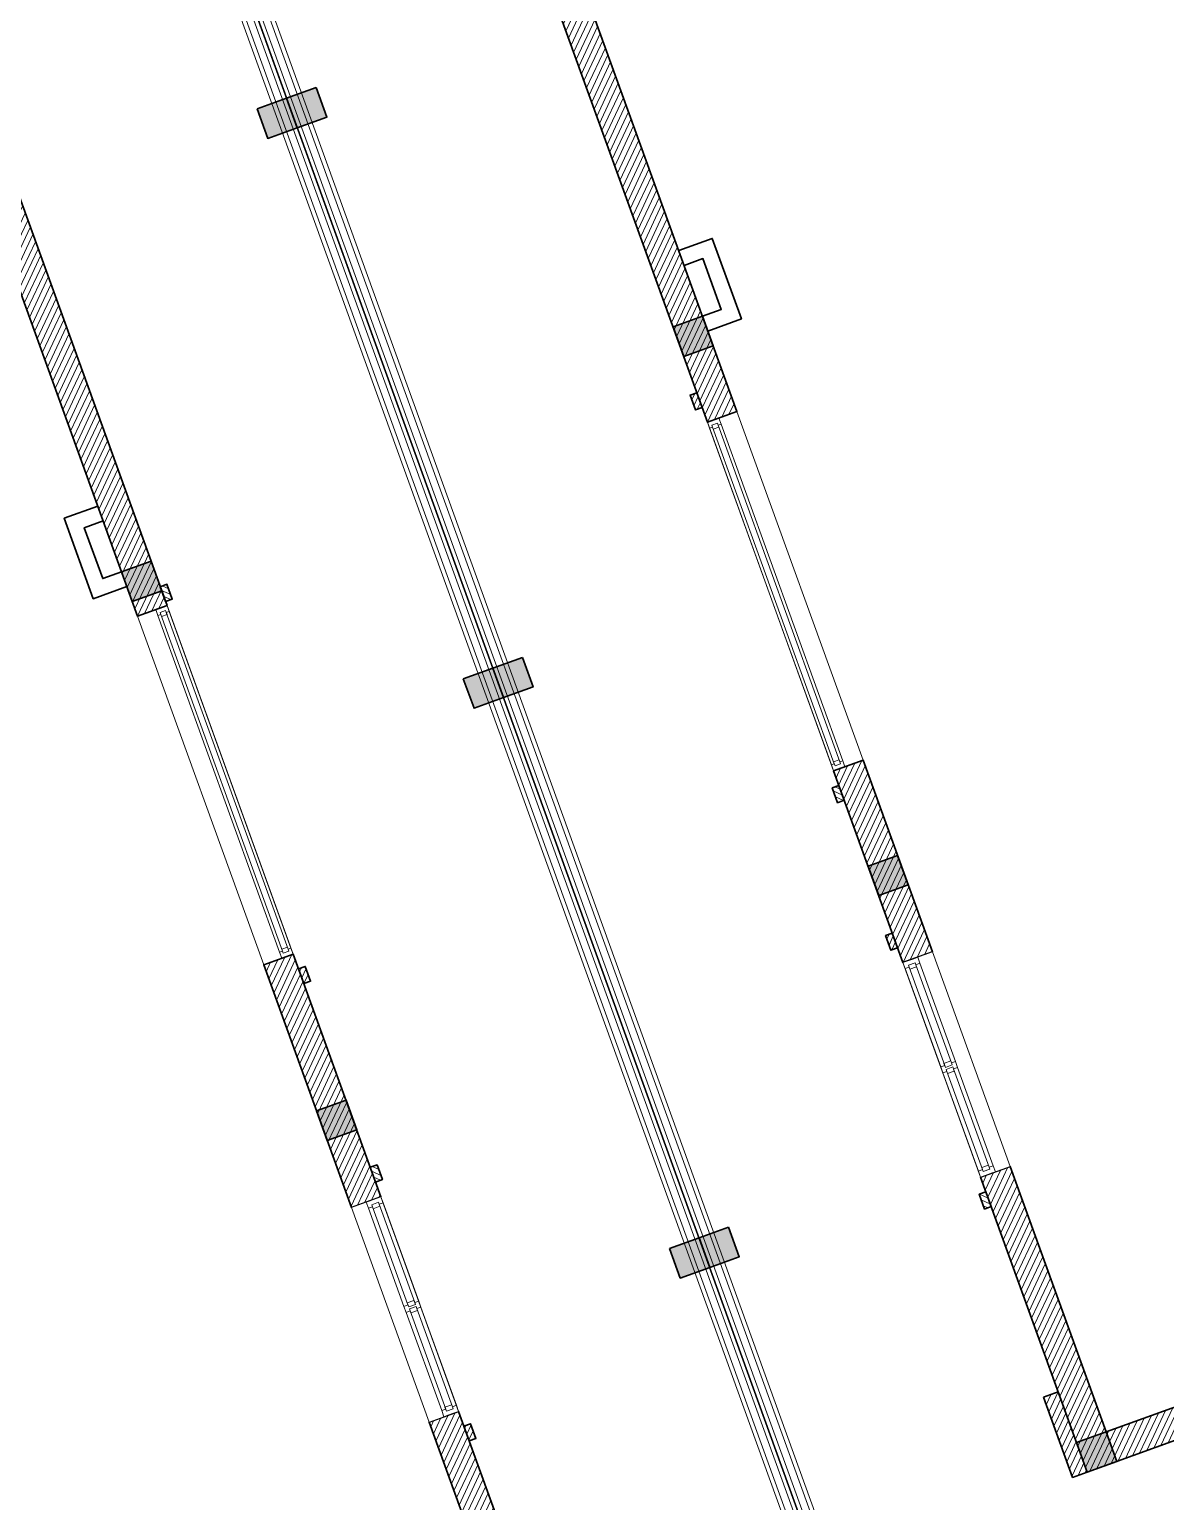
# Model space of a CAD drawing. Header units: millimetres. Extents: x 567980 to 569372, y 2065777 to 2066674.
# Drawn here: x 568675.42 to 568683.38, y 2066341.42 to 2066351.75 of the extents above; entities that cross this region are included whole.
import ezdxf

# ---------------------------------------------------------------- set-up
doc = ezdxf.new("R2010")
doc.units = ezdxf.units.MM
doc.linetypes.add('CENTER', pattern=[3, 1.5, -0.5, 0.5, -0.5])
for name, color, linetype, lineweight in [('A-COT VACH', 2, 'Continuous', 35), ('A-CUA', 25, 'Continuous', 5), ('A-HATCH', 251, 'Continuous', 5), ('A-NET MANH', 8, 'Continuous', 9), ('A-NET THAY', 125, 'Continuous', 18), ('A-TUONG', 255, 'Continuous', 35), ('boDnv', 54, 'Continuous', 25)]:
    doc.layers.add(name, color=color, linetype=linetype, lineweight=lineweight)
for name, color, linetype in [('ChiaLo', 128, 'CENTER'), ('LoLK', 6, 'Continuous'), ('QH', 7, 'Continuous')]:
    doc.layers.add(name, color=color, linetype=linetype)
pattern_1 = [(45, (-120.698911792133, 437.4999999997672), (-0.02651650429449553, 0.02651650429449554), [])]
pattern_2 = [(45, (-127.6989716938697, 525.0000391579233), (-0.02651650429449553, 0.02651650429449554), [])]

# ---------------------------------------------------------------- blocks, each defined once
blk = doc.blocks.new('NEN')
at = {"layer": 'ChiaLo', "ltscale": 5}
blk.add_lwpolyline([(22.48262376349885, -138.6041112015955), (-21.83819383813534, -16.06416010949761)], dxfattribs=at)
at = {"layer": 'LoLK'}
for points in [[(-13.57096322171856, -12.460597113939), (-21.83819383813534, -16.06416010949761), (-15.84735949581955, -32.62785606691614), (-7.383926113368943, -29.56676224502735)], [(-21.83819383813534, -16.06416010949761), (-30.10542445490137, -19.66772310482338), (-24.31079287780449, -35.6889498885721), (-15.84735949570313, -32.62785606714897)]]:
    blk.add_lwpolyline(points, close=True, dxfattribs=at)
blk = doc.blocks.new('NEN I02')
at = {"layer": 'LoLK'}
for points in [[(-129.5225575878285, 29.00000000046566), (-128.9456968335435, 20.00000000046566), (-111.3318920235615, 20.00000000046566), (-111.3318920235615, 29.00000000069849)], [(-128.9456968335435, 20.00000000046566), (-128.368836079957, 11.00000000046566), (-111.3318920237944, 11.00000000046566), (-111.3318920233287, 20.00000000046566)]]:
    blk.add_lwpolyline(points, close=True, dxfattribs=at)
blk = doc.blocks.new('cot 220')
at = {"layer": 'A-COT VACH'}
h = blk.add_hatch(color=256, dxfattribs=at)
h.dxf.hatch_style = 1
h.paths.add_polyline_path([(110.0000037951395, 109.9999999980937), (-109.9999962048605, 109.9999999980937), (-109.9999962048605, -110.0000000019063), (110.0000037951395, -110.0000000019063)])
blk.add_lwpolyline([(-109.9999962048605, -110.0000000019063), (110.0000037951395, -110.0000000019063), (110.0000037951395, 109.9999999980937), (-109.9999962048605, 109.9999999980937)], close=True, dxfattribs=at)
blk = doc.blocks.new('*U402')
at = {"layer": 'A-CUA', "color": 32}
for points in [[(60, -40.0000000000291), (45.00000000005821, -40), (45.00000000005821, -18.40746915910089), (0, -18.40746915910089), (0, -40), (0, -40), (0, -81.59253080412093), (0, -81.59253080412093), (0, -103.1850616265758), (45.00000000005821, -103.1850616265758), (45.00000000005821, -81.59253080412093), (60, -81.59253080412093)], [(30, -81.59253080415003), (59.99999999994179, -81.59253080415003), (60, -40.0000000000291), (29.99999999994179, -40.0000000000291)], [(792.4999997157423, -81.59253080415003), (762.4999997158005, -81.59253080415003), (762.4999997157423, -40.0000000000291), (792.4999997158005, -40.0000000000291)], [(822.4999997157128, -81.59253080415003), (807.4999997156837, -81.59253080415003), (807.4999997156254, -40.0000000000291), (822.4999997157419, -40.0000000000291), (822.4999997157419, -18.40746915910089), (777.4999997156841, -18.40746915910089), (777.499999715655, -40.0000000000291), (792.4999997158005, -40.0000000000291), (792.4999997157423, -81.59253080415003), (777.4999997156841, -81.59253080415003), (777.4999997156841, -103.1850616265758), (822.4999997157419, -103.1850616265758)], [(807.4999997156837, -81.59253080415003), (837.4999997156254, -81.59253080415003), (837.4999997156837, -40.0000000000291), (807.4999997156254, -40.0000000000291)], [(1539.999999431426, -40.0000000000291), (1554.999999431368, -40), (1554.999999431368, -18.40746915910089), (1599.999999431426, -18.40746915910089), (1599.999999431426, -40), (1599.999999431426, -40), (1599.999999431426, -81.59253080412093), (1599.999999431426, -81.59253080412093), (1599.999999431426, -103.1850616265758), (1554.999999431368, -103.1850616265758), (1554.999999431368, -81.59253080412093), (1539.999999431426, -81.59253080412093)], [(1569.999999431426, -81.59253080415003), (1539.999999431484, -81.59253080415003), (1539.999999431426, -40.0000000000291), (1569.999999431484, -40.0000000000291)]]:
    blk.add_lwpolyline(points, close=True, dxfattribs=at)
at = {"layer": 'A-CUA', "color": 37, "lineweight": -2}
for points in [[(45.00000000005821, -18.40746915910089), (777.4999997156841, -18.40746915910089), (777.4999997156841, -40), (45.00000000005821, -40)], [(45.00000000005821, -81.59253080412093), (777.4999997156841, -81.59253080412093), (777.4999997156841, -103.1850616265758), (45.00000000005821, -103.1850616265758)], [(1554.999999431368, -18.40746915910089), (822.4999997157419, -18.40746915910089), (822.4999997157419, -40), (1554.999999431368, -40)], [(1554.999999431368, -81.59253080412093), (822.4999997157419, -81.59253080412093), (822.4999997157419, -103.1850616265758), (1554.999999431368, -103.1850616265758)]]:
    blk.add_lwpolyline(points, close=True, dxfattribs=at)
blk = doc.blocks.new('*U401')
at = {"layer": 'A-CUA', "color": 32}
for points in [[(60, -40.0000000000291), (45.00000000005821, -40), (45.00000000005821, -18.40746915910089), (0, -18.40746915910089), (0, -40), (0, -40), (0, -81.59253080412093), (0, -81.59253080412093), (0, -103.1850616265759), (45.00000000005821, -103.1850616265759), (45.00000000005821, -81.59253080412093), (60, -81.59253080412093)], [(30, -81.59253080415003), (59.99999999994179, -81.59253080415003), (60, -40.0000000000291), (29.99999999994179, -40.0000000000291)], [(2539.999995077027, -40.0000000000291), (2554.999995076969, -40), (2554.999995076969, -18.40746915910089), (2599.999995077027, -18.40746915910089), (2599.999995077027, -40), (2599.999995077027, -40), (2599.999995077027, -81.59253080412093), (2599.999995077027, -81.59253080412093), (2599.999995077027, -103.1850616265759), (2554.999995076969, -103.1850616265759), (2554.999995076969, -81.59253080412093), (2539.999995077027, -81.59253080412093)], [(2569.999995077027, -81.59253080415003), (2539.999995077085, -81.59253080415003), (2539.999995077027, -40.0000000000291), (2569.999995077085, -40.0000000000291)]]:
    blk.add_lwpolyline(points, close=True, dxfattribs=at)
at = {"layer": 'A-CUA', "color": 37, "lineweight": -2}
for points in [[(45.00000000005821, -18.40746915910089), (2554.999995076969, -18.40746915910089), (2554.999995076969, -40), (45.00000000005821, -40)], [(45.00000000005821, -81.59253080412093), (2554.999995076969, -81.59253080412093), (2554.999995076969, -103.1850616265759), (45.00000000005821, -103.1850616265759)]]:
    blk.add_lwpolyline(points, close=True, dxfattribs=at)
blk = doc.blocks.new('phào cửa')
at = {"layer": 'A-HATCH'}
h = blk.add_hatch(dxfattribs=at)
h.set_pattern_fill('ANSI31', color=256, scale=250)
h.set_pattern_definition([(45, (-237697.4602021521, 7620.008552273051), (-22.09708691207961, 22.09708691207961), [])])
h.paths.add_polyline_path([(3.222521627321839e-08, 0), (3.222521627321839e-08, 110), (-49.99999996777478, 110), (-49.99999996778206, 5.820766091346741e-11)])
at = {"layer": 'A-TUONG'}
blk.add_lwpolyline([(3.222521627321839e-08, 0), (3.222521627321839e-08, 110), (-49.99999996777478, 110), (-49.99999996778206, 5.820766091346741e-11)], close=True, dxfattribs=at)
blk = doc.blocks.new('*U406')
at = {"layer": 'A-CUA', "color": 32}
for points in [[(60, -40.0000000000291), (45.00000000005821, -40), (45.00000000005821, -9.99998139324059), (0, -9.99998139324059), (0, -40), (0, -40), (0, -90.00001858677939), (0, -90.00001858677939), (0, -120.0000371835189), (45.00000000005821, -120.0000371835189), (45.00000000005821, -90.00001858677939), (60, -90.00001858677939)], [(30, -90.0000185868085), (59.99999999994179, -90.0000185868085), (60, -40.0000000000291), (29.99999999994179, -40.0000000000291)], [(792.4999971316132, -90.0000185868085), (762.4999971316714, -90.0000185868085), (762.4999971316132, -40.0000000000291), (792.4999971316714, -40.0000000000291)], [(822.4999971315837, -90.0000185868085), (807.4999971315546, -90.0000185868085), (807.4999971314963, -40.0000000000291), (822.4999971316128, -40.0000000000291), (822.4999971316128, -9.99998139324059), (777.499997131555, -9.99998139324059), (777.4999971315259, -40.0000000000291), (792.4999971316714, -40.0000000000291), (792.4999971316132, -90.0000185868085), (777.499997131555, -90.0000185868085), (777.499997131555, -120.0000371835189), (822.4999971316128, -120.0000371835189)], [(807.4999971315546, -90.0000185868085), (837.4999971314963, -90.0000185868085), (837.4999971315546, -40.0000000000291), (807.4999971314963, -40.0000000000291)], [(1539.999994263168, -40.0000000000291), (1554.99999426311, -40), (1554.99999426311, -9.99998139324059), (1599.999994263168, -9.99998139324059), (1599.999994263168, -40), (1599.999994263168, -40), (1599.999994263168, -90.00001858677939), (1599.999994263168, -90.00001858677939), (1599.999994263168, -120.0000371835189), (1554.99999426311, -120.0000371835189), (1554.99999426311, -90.00001858677939), (1539.999994263168, -90.00001858677939)], [(1569.999994263168, -90.0000185868085), (1539.999994263226, -90.0000185868085), (1539.999994263168, -40.0000000000291), (1569.999994263226, -40.0000000000291)]]:
    blk.add_lwpolyline(points, close=True, dxfattribs=at)
at = {"layer": 'A-CUA', "color": 37, "lineweight": -2}
for points in [[(45.00000000005821, -9.99998139324059), (777.499997131555, -9.99998139324059), (777.499997131555, -40), (45.00000000005821, -40)], [(45.00000000005821, -90.00001858677939), (777.499997131555, -90.00001858677939), (777.499997131555, -120.0000371835189), (45.00000000005821, -120.0000371835189)], [(1554.99999426311, -9.99998139324059), (822.4999971316128, -9.99998139324059), (822.4999971316128, -40), (1554.99999426311, -40)], [(1554.99999426311, -90.00001858677939), (822.4999971316128, -90.00001858677939), (822.4999971316128, -120.0000371835189), (1554.99999426311, -120.0000371835189)]]:
    blk.add_lwpolyline(points, close=True, dxfattribs=at)
blk = doc.blocks.new('phao cua 1600')
at = {"layer": 'A-TUONG'}
blk.add_blockref('phào cửa', (-3.221975930500776e-08, 909.9999971324578), dxfattribs=at)
at = {"layer": 'A-TUONG', "xscale": -1, "rotation": 180}
blk.add_blockref('phào cửa', (-3.22215782944113e-08, -909.9999971324578), dxfattribs=at)
blk.add_wipeout([(219.9998840663984, 800.0000000130382), (-0.00011613150309131015, 799.9999939725964), (-0.00011615082803473342, -800.0000002905703), (219.99988380726245, -800.0000002905703)]).dxf.layer = 'A-NET MANH'
at = {"layer": 'A-NET THAY'}
blk.add_lwpolyline([(-0.0001161508298537228, -800.0000002905726), (-0.0001161508280347334, 800.0000000130385), (219.9998838072624, 800.0000000130385), (219.9998838072606, -800.0000002905726)], close=True, dxfattribs=at)
at = {"layer": 'A-CUA', "rotation": 90}
blk.add_blockref('*U406', (-10.00009754393614, -800.0000002905726), dxfattribs=at)
blk = doc.blocks.new('A$C1a95cbaf')
at = {"layer": 'A-HATCH'}
h = blk.add_hatch(dxfattribs=at)
h.set_pattern_fill('ANSI31', color=256, scale=300)
h.set_pattern_definition([(45, (-121341.8622845516, 350750.0096866579), (-26.51650429449553, 26.51650429449553), [])])
h.paths.add_polyline_path([(109.9986200973799, 600.0096868644468), (0.02128792818984948, 600.0009020250291), (0.08119684536359273, 0.08961506490595639), (109.9986201197316, 0.09839511895552278)])
at = {"layer": 'A-TUONG', "elevation": -3.299418517631813e-06}
blk.add_lwpolyline([(110.0585290164163, 0.009689248632639647), (0.05852936845622025, 0.0009026157204061747), (-0.001379550580168143, 600.0009002231527), (109.9986200973799, 600.0096868558321)], close=True, dxfattribs=at)
blk = doc.blocks.new('cum dh a3.3.1.6.7')
at = {"layer": 'A-HATCH'}
h = blk.add_hatch(dxfattribs=at)
h.set_pattern_fill('ANSI31', color=256, scale=0.3, angle=-1.272221872585407e-14)
h.set_pattern_definition(pattern_1)
h.paths.add_polyline_path([(5.274422766407952, -12.41014791512862), (6.778548420639709, -12.30002253316343), (6.778548401081935, -7.829999762587249), (6.998548401053995, -7.82999976282008), (6.998548414558172, -12.52002253360115), (5.288292804500088, -12.62981840665452)])
h.paths.add_polyline_path([(0.797102530952543, -12.91334325983189), (-0.001451704418286681, -12.96397020830773), (-0.001451585907489061, 1.161824911832809e-07), (0.5985484141856432, 1.164153218269348e-07), (0.5985484141856432, -0.2199998837895691), (0.1085484141949564, -0.2199998835567385), (0.1085484139621258, -2.579999767011032), (0.2185484138317406, -2.579999767011032), (0.2185484094079584, -8.539999766740948), (0.1085484095383435, -8.539999766973779), (0.1085484190843999, -12.74381046975031), (0.7834107053931803, -12.69496779493056)])
h = blk.add_hatch(dxfattribs=at)
h.set_pattern_fill('ANSI31', color=256, scale=0.3, angle=-1.272221872585407e-14)
h.set_pattern_definition(pattern_1)
h.paths.add_polyline_path([(6.998548414558172, -5.229999766917899), (6.778548414818943, -5.229999766917899), (6.778548414818943, -3.799999999580905), (6.998548415023834, -3.799999999580905)])
h.paths.add_polyline_path([(5.798571073217317, -8.867611177265644e-05), (6.998548414558172, 1.166481524705887e-07), (6.998548414558172, -2.199999999487773), (6.778548414586112, -2.199999999953434), (6.778548414586112, -0.2199998835567385), (5.798571072984487, -0.2200886758510023)])
h.paths.add_polyline_path([(1.498548414092511, 1.166481524705887e-07), (2.79857107787393, -8.890824392437935e-05), (2.79857107787393, -0.2200889084488153), (1.49854841385968, -0.2199998837895691)])
h.paths.add_polyline_path([(2.088548413710669, -2.469999766908586), (2.088548413943499, -2.579999766778201), (1.978548413841054, -2.579999767011032), (1.978548414306715, -2.469999767141417)])
h.paths.add_polyline_path([(2.08854841417633, -1.669999767094851), (2.088548413943499, -0.2199998835567385), (1.978548414073884, -0.2199998835567385), (1.978548414073884, -1.669999767094851)])
h = blk.add_hatch(dxfattribs=at)
h.set_pattern_fill('ANSI31', color=256, scale=0.3, angle=-1.272221872585407e-14)
h.set_pattern_definition(pattern_2)
h.paths.add_polyline_path([(10.99848850746639, -5.309960844228044), (11.21848850767128, -5.309960844228044), (11.21848850743845, -3.49996084230952), (10.99848850769922, -3.49996084230952)])
h.paths.add_polyline_path([(12.19846584438346, -4.982971586287022e-05), (10.99848850769922, 3.915815614163876e-05), (10.99848850769922, -1.899960842216387), (11.21848850743845, -1.899960842216387), (11.21848850767128, -0.2199608420487493), (12.19846584438346, -0.2200498296879232)])
h.paths.add_polyline_path([(16.49848850769922, 3.91579233109951e-05), (15.19846583995968, 3.915815614163876e-05), (15.19846583972685, -0.2199608418159187), (16.49848850816488, -0.219960841583088)])
h.paths.add_polyline_path([(15.90848850808106, -1.369960725307465), (15.90848850831389, -0.2199608418159187), (16.01848850818351, -0.2199608418159187), (16.01848850795068, -1.369960725307465)])
h.paths.add_polyline_path([(15.90848850831389, -2.169960725354031), (15.90848850854672, -2.279960725223646), (16.01848850818351, -2.279960725223646), (16.01848850818351, -2.1699607251212)])
h = blk.add_hatch(dxfattribs=at)
h.set_pattern_fill('ANSI31', color=256, scale=0.3, angle=-1.272221872585407e-14)
h.set_pattern_definition(pattern_2)
h.paths.add_polyline_path([(17.39848850807175, -0.2199608420487493), (17.88848850806244, -0.2199608420487493), (17.88848850829527, -2.279960725456476), (17.77848850842565, -2.279960725223646), (17.77848850819282, -8.239960725186393), (17.88848850829527, -8.239960725186393), (17.88848849874921, -11.59980110311881), (17.99848849885166, -11.59980110335164), (17.99848850793205, 3.91579233109951e-05), (17.39848850783892, 3.91579233109951e-05)])
h.paths.add_polyline_path([(12.69517089100555, -11.93622459075414), (11.21848851721734, -12.02988943294622), (11.21848851698451, -12.24996084207669), (12.70882317167707, -12.15536104771309)])
h.paths.add_polyline_path([(11.21848851698451, -12.02996084210463), (11.21848850743845, -7.909960839664564), (10.99848850769922, -7.909960839897394), (10.99848851677962, -12.02996084210463)])
at = {"layer": 'A-NET THAY'}
for points in [[(10.99848850769922, -3.499960842076689), (11.21848850743845, -3.49996084230952), (11.21848850743845, -1.899960842216387), (10.99848850769922, -1.899960842216387)], [(10.99848850443959, -7.909960839897394), (11.21848850441165, -7.909960840130225), (11.21848850464448, -5.309960844228044), (10.99848850420676, -5.309960844460875)]]:
    blk.add_lwpolyline(points, close=True, dxfattribs=at)
for points, elevation in [([(6.998548414791003, -3.799999999580905), (6.778548414818943, -3.799999999580905), (6.778548414586112, -2.199999999720603), (6.998548414325342, -2.199999999720603)], 1.055449920373658e-09), ([(6.998548414558172, -7.82999976282008), (6.778548414818943, -7.829999762354419), (6.778548414818943, -5.229999766917899), (6.998548414558172, -5.229999766917899)], 1.055449920400763e-09)]:
    blk.add_lwpolyline(points, close=True, dxfattribs=dict(at, elevation=elevation))
at = {"layer": 'A-TUONG', "elevation": 1.055449920468526e-09}
blk.add_lwpolyline([(5.798571073217317, -8.867611177265644e-05), (6.998548414558172, 1.166481524705887e-07), (6.998548414558172, -2.199999999487773), (6.778548414586112, -2.199999999953434), (6.778548414586112, -0.2199998835567385), (5.798571072984487, -0.2200886758510023)], close=True, dxfattribs=at)
at = {"layer": 'A-TUONG'}
blk.add_lwpolyline([(12.19846584438346, -4.982971586287022e-05), (10.99848850769922, 3.915815614163876e-05), (10.99848850769922, -1.899960842216387), (11.21848850743845, -1.899960842216387), (11.21848850767128, -0.2199608420487493), (12.19846584438346, -0.2200498296879232)], close=True, dxfattribs=at)
for points in [[(10.99848850420676, -5.309960844460875), (11.21848850464448, -5.309960844228044), (11.21848850743845, -3.49996084230952), (10.99848850769922, -3.49996084230952), (10.99848850420676, -5.309960844460875)], [(11.21848851698451, -12.02996084210463), (11.21848850743845, -7.909960839664564), (10.99848850769922, -7.909960839897394), (10.99848851677962, -12.02996084210463), (11.21848851698451, -12.02996084210463)], [(11.21848850767128, -8.129960725316778), (11.46848850743845, -8.129960725083947), (11.46848850743845, -8.72996072540991), (11.21848850767128, -8.72996072517708)], [(11.21848850767128, -8.239960725186393), (11.35848850756884, -8.239960725186393), (11.35848850756884, -8.619960725307465), (11.21848850743845, -8.619960725307465)]]:
    blk.add_lwpolyline(points, dxfattribs=at)
for points, elevation in [([(6.998548414558172, -5.229999766917899), (6.778548414818943, -5.229999766917899), (6.778548414818943, -3.799999999580905), (6.998548415023834, -3.799999999580905), (6.998548414558172, -5.229999766917899)], 1.055449920400763e-09), ([(5.274422766407952, -12.41014791512862), (6.778548420639709, -12.30002253316343), (6.778548401081935, -7.829999762587249), (6.998548401053995, -7.82999976282008), (6.998548414558172, -12.52002253360115), (5.288292804500088, -12.62981840665452), (5.274422766407952, -12.41014791512862)], 1.055449920319448e-09), ([(6.778548414818943, -8.429999767104164), (6.528548414586112, -8.429999766871333), (6.528548414586112, -9.029999767197296), (6.778548414586112, -9.029999766731635)], 1.055449920414316e-09), ([(6.778548414586112, -8.539999766740948), (6.638548414688557, -8.539999766740948), (6.638548414688557, -8.91999976686202), (6.778548414586112, -8.91999976686202)], 1.055449920400763e-09)]:
    blk.add_lwpolyline(points, dxfattribs=dict(at, elevation=elevation))
at = {"layer": 'A-COT VACH', "xscale": 0.001, "yscale": 0.001, "zscale": 0.001, "rotation": 359.9999999999999}
for p in [(6.888548406539485, -0.1099997677374631, 1.055449920346553e-09), (11.10848850384355, -4.10996072483249), (6.888548406539485, -4.409999767085537, 1.055449920346553e-09), (11.10848850361072, -8.129960725316778), (6.888548406539485, -8.429999766871333, 1.055449920468526e-09)]:
    blk.add_blockref('cot 220', p, dxfattribs=at)
at = {"layer": 'A-CUA', "zscale": 0.001}
for name, p, xscale, yscale, rotation in [('*U402', (10.99848850723356, -3.499960841611028), 0.001, 0.001, 90), ('*U402', (6.870140945538878, -3.799999999580905, 1.055449920414316e-09), 0.001, 0.001, 90), ('*U401', (7.016955883940682, -7.829999762121588, 1.055449920454973e-09), -0.0009999999999999998, 0.0009999999999999998, 270), ('*U401', (10.98008103528991, -7.909960839198902, 1.055449920360106e-09), 0.001, 0.001, 90)]:
    blk.add_blockref(name, p, dxfattribs=dict(at, xscale=xscale, yscale=yscale, rotation=rotation))
at = {"layer": 'A-TUONG', "yscale": 0.001, "zscale": 0.001}
for name, p, xscale, rotation in [('A$C1a95cbaf', (6.998489887220785, -0.6000009847339243, 3.299418517763966e-09), 0.001, 359.9999999999999), ('phào cửa', (6.998548401286826, -5.119999767048284, 1.055449920400763e-09), -0.001, 359.9999999999999), ('phào cửa', (10.99848851794377, -5.199960844358429, 1.055449920427868e-09), 0.001, 359.9999999999999), ('phào cửa', (6.998548401286826, -7.939999762689695, 1.055449920373658e-09), 0.001, 179.9999999999999), ('phào cửa', (10.99848851794377, -7.939960720716044), -0.001, 179.9999999999999)]:
    blk.add_blockref(name, p, dxfattribs=dict(at, xscale=xscale, rotation=rotation))
at = {"layer": 'A-TUONG', "yscale": 0.001, "zscale": 0.001, "rotation": 359.9999999999999}
for p, xscale in [((10.99848851002753, -2.699960845056921), 0.001), ((6.998548414325342, -2.999999999301508, 1.055449920441421e-09), -0.001)]:
    blk.add_blockref('phao cua 1600', p, dxfattribs=dict(at, xscale=xscale))
blk = doc.blocks.new('MBT1 IO2')
at = {"layer": 'LoLK', "rotation": 270}
blk.add_blockref('cum dh a3.3.1.6.7', (-113.3318920244928, 29.00000000069849), dxfattribs=at)
at = {"layer": 'LoLK'}
blk.add_blockref('NEN I02', (0, 0), dxfattribs=at)
blk = doc.blocks.new('rkg2')
at = {"layer": 'A-NET THAY'}
for points in [[(2.384185791015625e-07, -14966.02260791707), (2.868473529815674e-07, -17972.01661115565), (9000.000000763685, -17402.80707519274), (9000.00000050664, -9.439536370337009e-07), (0, -5.900510586798191e-07), (3.166496753692627e-08, -1999.999999657855)], [(3820.469334064052, -17700.32916262641), (8970.000000763685, -17374.64450028603), (8970.00000050664, -30.00000094276038), (30.00000000093132, -30.00000059124432), (30.00000003259629, -1999.999999656662)], [(3817.313364493661, -17650.42886346823), (8920.000000761822, -17327.70687544151), (8920.000000508502, -80.00000094081042), (80.00000000093132, -80.00000059319427), (80.00000003166497, -1999.999999654712)], [(110.0000002384186, -14959.0656024779), (110.0000002849847, -17854.83982561933), (8890.000000761822, -17299.54430053479), (8890.000000508502, -110.0000009396172), (110.0000000018626, -110.0000005943875), (110.000000031665, -1999.999999653519)]]:
    blk.add_lwpolyline(points, dxfattribs=at)
at = {"layer": 'A-COT VACH'}
for p in [(8889.9999967115, -4359.999999868392), (8889.9999967115, -8609.999999868392), (8889.9999967115, -12859.99999986839)]:
    blk.add_blockref('cot 220', p, dxfattribs=at)
blk = doc.blocks.new('rkg3')
at = {"layer": 'A-NET THAY'}
for points in [[(9000.000000566244, -2000.000000011642), (9000.000000502914, -3.539025783538818e-07), (0, 0), (3.632158041000366e-07, -17402.80707404017), (9000.000001046807, -16833.59753766097), (9000.000000949949, -13827.60353500699)], [(8970.000000566244, -2000.000000010477), (8970.000000502914, -30.00000035273843), (30, -30.00000000116415), (30.00000036135316, -17370.8497688924), (5175.743503795937, -17045.40462737111)], [(8920.000000568107, -2000.000000008615), (8920.00000050664, -80.00000035064295), (80, -80.00000000325963), (80.00000036135316, -17317.58759364649), (5172.587534224615, -16995.50432821293)], [(8890.000000568107, -2000.000000007451), (8890.00000050664, -110.0000003494788), (110.0000000018626, -110.0000000044238), (110.0000003613532, -17285.63028849871), (8890.000001043081, -16730.3347630077), (8890.000000949949, -13834.34076035395)]]:
    blk.add_lwpolyline(points, dxfattribs=at)
at = {"layer": 'A-COT VACH', "xscale": -1}
for p in [(110.0000037960708, -4359.999999998137), (110.0000037960708, -8609.999999998137), (110.0000037960708, -12859.99999999814)]:
    blk.add_blockref('cot 220', p, dxfattribs=at)
blk = doc.blocks.new('CUM CONG A3-A3.1-A6-A7')
at = {"layer": 'QH', "xscale": 0.001, "yscale": 0.001, "zscale": 0.001}
for name, p in [('rkg2', (11.00000000919681, -6.984919309616089e-10)), ('rkg3', (20.00000000919681, -4.656612873077393e-10))]:
    blk.add_blockref(name, p, dxfattribs=at)
blk = doc.blocks.new('MB CONG KHU A')
at = {"layer": 'LoLK', "rotation": 199.8842788469175}
blk.add_blockref('CUM CONG A3-A3.1-A6-A7', (-44.43837425007951, 105.224211614579), dxfattribs=at)

msp = doc.modelspace()

# ---------------------------------------------------------------- block references
at = {"layer": 'boDnv'}
msp.add_blockref('NEN', (568697.4807461541, 2066371.697269554), dxfattribs=at)

# ---------------------------------------------------------------- next in the draw order: block references
at = {"layer": 'LoLK', "rotation": 289.8842788556047}
msp.add_blockref('MBT1 IO2', (568700.6921308872, 2066227.572532558), dxfattribs=at)

# ---------------------------------------------------------------- next in the draw order: block references
at = {"layer": 'LoLK'}
msp.add_blockref('MB CONG KHU A', (568744.8793870007, 2066240.647631037), dxfattribs=at)

doc.saveas('drawing.dxf')
